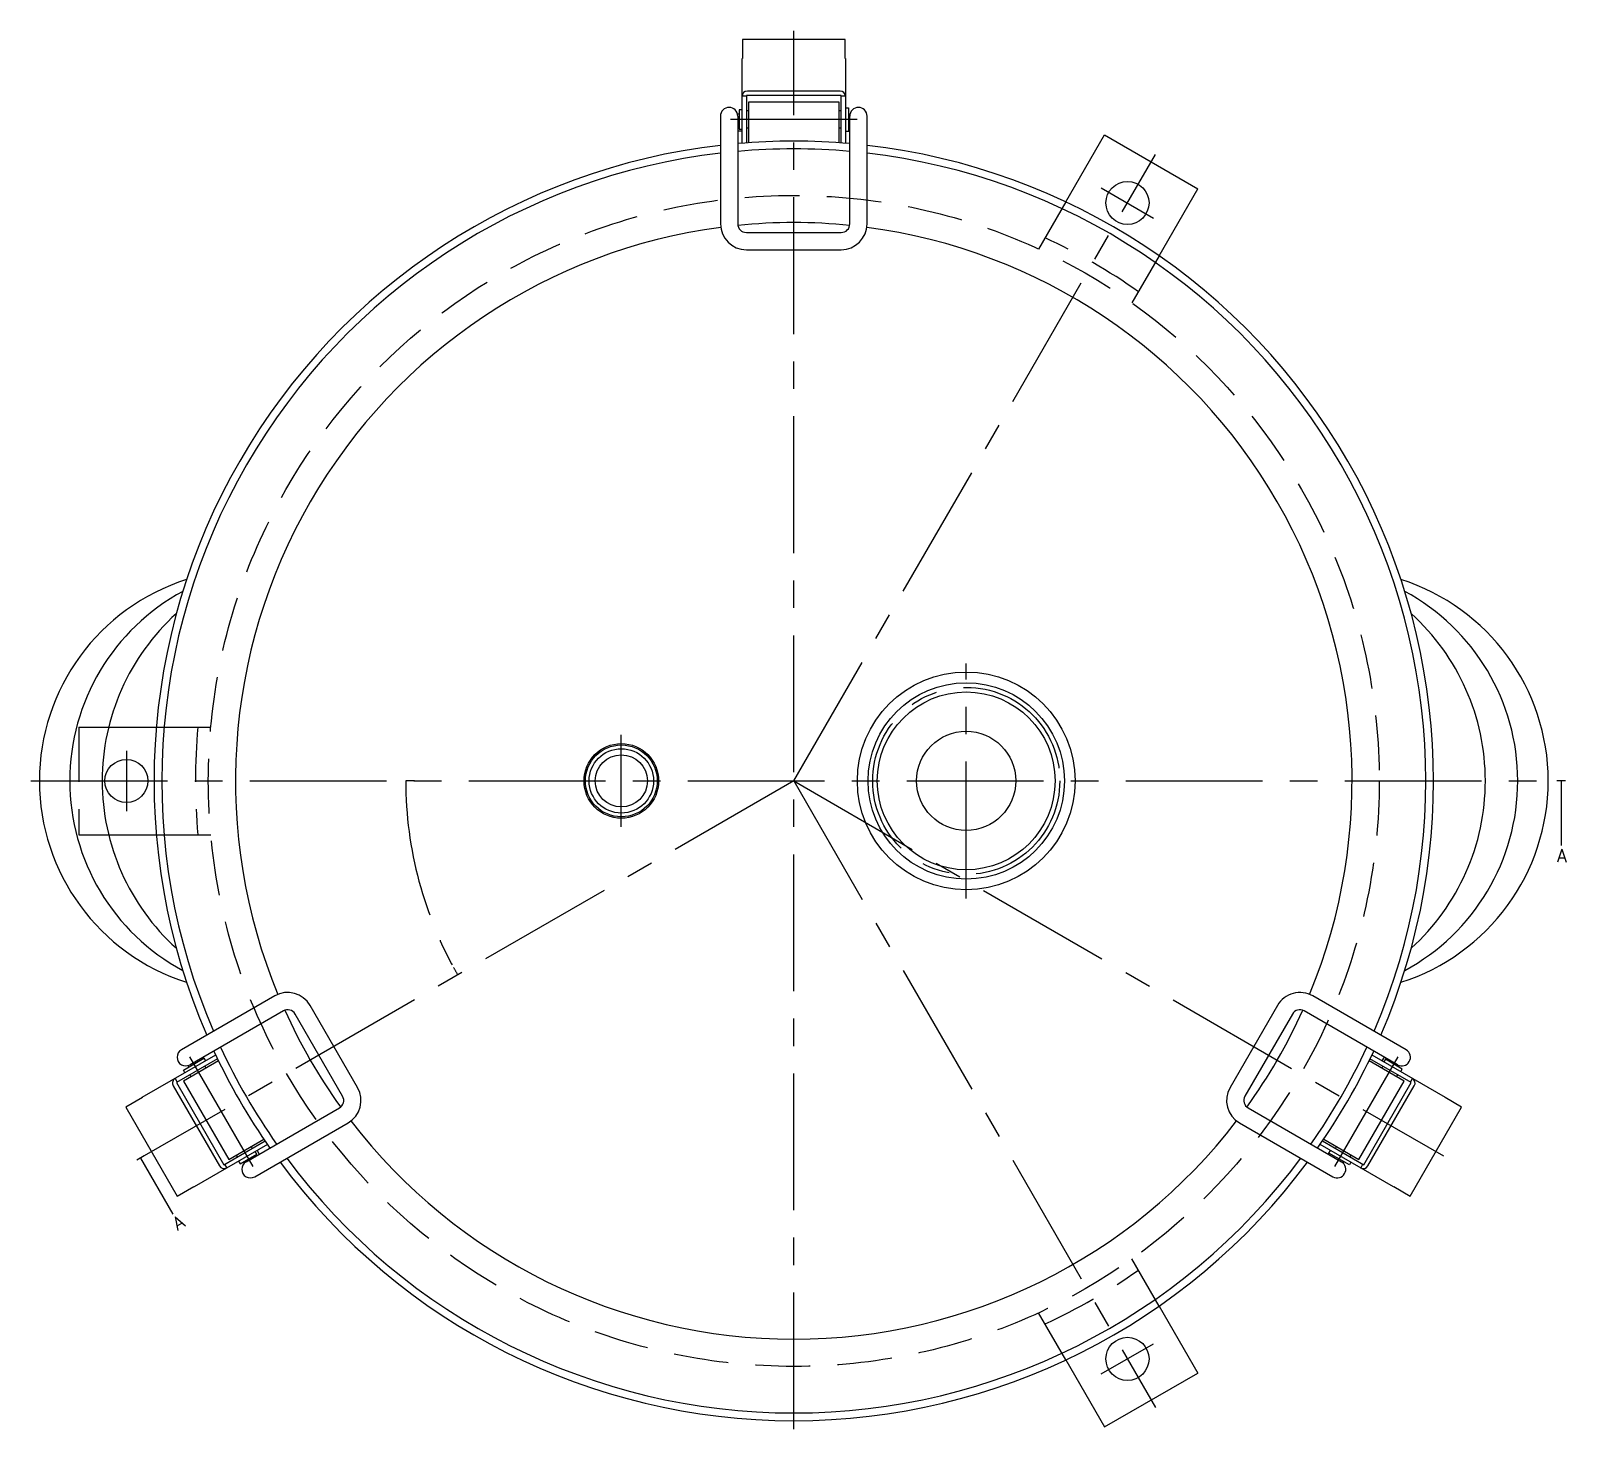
# Model space of a CAD drawing. Extents: x -197 to 653, y -754 to 174.
# Drawn here: x -177 to 179.2, y -150.4 to 174 of the extents above; entities that cross this region are included whole.
import ezdxf

# ---------------------------------------------------------------- set-up
doc = ezdxf.new("R2010")
doc.units = 0
doc.linetypes.add('CENTER', pattern=[50.8, 31.75, -6.35, 6.35, -6.35])
doc.linetypes.add('DASHED', pattern=[19.05, 12.7, -6.35])
doc.layers.get('0').update_dxf_attribs({"linetype": 'CONTINUOUS'})
doc.layers.add('CENTER', color=1, linetype='CONTINUOUS')
doc.styles.get("Standard").update_dxf_attribs({"font": 'txt.shx', "height": 3, "bigfont": 'bigfont.shx'})

msp = doc.modelspace()

# ---------------------------------------------------------------- linework, layer by layer
at = {"color": 7, "linetype": 'CONTINUOUS'}
for p, q in [((11.9, 172), (-11.9, 172)), ((-11.9, 172), (-11.9, 167.56)), ((11.9, 167.56), (11.9, 172)), ((-12, 147.9), (-12, 167.56)), ((-11.9, 167.56), (-12, 167.56)), ((12, 167.56), (11.9, 167.56)), ((12, 167.56), (12, 147.9)), ((-11, 158.8), (-12, 158.8)), ((11, 159), (-11, 159)), ((-11, 159), (-11, 147.98)), ((10.75, 160), (-10.75, 160)), ((10.5, 157.4), (-10.5, 157.4)), ((-10.5, 157.4), (-10.5, 148.02)), ((10.5, 148.02), (10.5, 157.4)), ((11, 147.98), (11, 159)), ((12, 158.8), (11, 158.8)), ((-17, 154.2), (-17, 129.2)), ((-12.7, 154.68), (-13.06, 154.68)), ((-13, 154.2), (-13, 129.2)), ((-12, 155.65), (-12.7, 155.65)), ((-12.7, 155.65), (-12.7, 151.15)), ((-10.5, 155.4), (-11, 155.4)), ((11, 155.4), (10.5, 155.4)), ((12, 156.15), (12.7, 156.15)), ((12.7, 156.15), (12.7, 150.65)), ((12.7, 154.68), (13.06, 154.68)), ((13, 129.2), (13, 154.2)), ((17, 129.2), (17, 154.2)), ((-12, 150.68), (-13, 150.68)), ((-12.7, 151.15), (-12, 151.15)), ((-10.5, 151.4), (-11, 151.4)), ((11, 151.4), (10.5, 151.4)), ((12.7, 150.65), (12, 150.65)), ((12.7, 150.68), (13, 150.68)), ((63.1, 134.3), (72.07, 149.84)), ((72.07, 149.84), (93.73, 137.34)), ((84.76, 121.8), (93.73, 137.34)), ((-11, 127.2), (11, 127.2)), ((-11, 123.2), (11, 123.2)), ((-158.91, 12.5), (-147.86, 12.5)), ((-158.91, -12.5), (-147.86, -12.5)), ((-120.39, -49.88), (-142.04, -62.38)), ((-118.39, -53.34), (-140.04, -65.84)), ((-101.19, -71.13), (-112.19, -52.07)), ((112.19, -52.07), (101.19, -71.13)), ((140.04, -65.84), (118.39, -53.34)), ((142.04, -62.38), (120.39, -49.88)), ((-104.66, -73.13), (-115.66, -54.07)), ((115.66, -54.07), (104.66, -73.13)), ((-151.11, -73.39), (-134.09, -63.56)), ((-136.84, -64.34), (-136.99, -64.08)), ((134.09, -63.56), (151.11, -73.39)), ((136.49, -64.95), (136.99, -64.08)), ((-133.65, -64.46), (-143.2, -69.97)), ((-141.58, -67.08), (-136.82, -64.33)), ((-141.23, -67.68), (-141.58, -67.08)), ((-133.44, -64.91), (-141.56, -69.61)), ((-140.31, -66.34), (-140.49, -66.03)), ((-136.82, -64.33), (-136.47, -64.93)), ((-136.62, -66.17), (-136.37, -66.61)), ((141.56, -69.61), (133.44, -64.91)), ((143.2, -69.97), (133.65, -64.46)), ((136.37, -66.61), (136.62, -66.17)), ((137.25, -64.58), (136.9, -65.18)), ((141.15, -66.83), (137.25, -64.58)), ((140.31, -66.34), (140.49, -66.03)), ((140.8, -67.43), (141.15, -66.83)), ((-143.94, -70.69), (-133.19, -89.31)), ((-143.52, -69.01), (-143.02, -69.87)), ((-143.2, -69.97), (-132.2, -89.03)), ((-141.56, -69.61), (-131.06, -87.79)), ((-140.08, -68.17), (-139.83, -68.61)), ((131.06, -87.79), (141.56, -69.61)), ((132.2, -89.03), (143.2, -69.97)), ((133.19, -89.31), (143.94, -70.69)), ((139.83, -68.61), (140.08, -68.17)), ((143.02, -69.87), (143.52, -69.01)), ((-151.06, -73.47), (-154.91, -75.69)), ((-151.11, -73.39), (-151.06, -73.47)), ((151.06, -73.47), (151.11, -73.39)), ((154.91, -75.69), (151.06, -73.47)), ((-154.91, -75.69), (-143.01, -96.31)), ((-127.04, -88.36), (-105.39, -75.86)), ((105.39, -75.86), (127.04, -88.36)), ((143.01, -96.31), (154.91, -75.69)), ((-125.04, -91.82), (-103.39, -79.32)), ((103.39, -79.32), (125.04, -91.82)), ((-122.09, -84.34), (-139.11, -94.17)), ((-132.2, -89.03), (-122.65, -83.52)), ((-131.06, -87.79), (-122.94, -83.1)), ((-125.87, -84.79), (-125.62, -85.23)), ((139.11, -94.17), (122.09, -84.34)), ((122.65, -83.52), (132.2, -89.03)), ((122.94, -83.1), (131.06, -87.79)), ((125.62, -85.23), (125.87, -84.79)), ((-132.02, -88.93), (-131.52, -89.79)), ((-129.33, -86.79), (-129.08, -87.23)), ((-128.8, -88.22), (-128.45, -88.82)), ((-128.45, -88.82), (-124.55, -86.57)), ((-127.61, -88.34), (-127.43, -88.65)), ((-124.55, -86.57), (-124.9, -85.97)), ((-124.49, -85.73), (-123.99, -86.6)), ((124.14, -86.34), (123.99, -86.6)), ((124.12, -86.32), (124.47, -85.72)), ((128.88, -89.07), (124.12, -86.32)), ((127.61, -88.34), (127.43, -88.65)), ((129.23, -88.47), (128.88, -89.07)), ((129.08, -87.23), (129.33, -86.79)), ((131.52, -89.79), (132.02, -88.93)), ((-143.01, -96.31), (-139.16, -94.09)), ((-139.16, -94.09), (-139.11, -94.17)), ((139.11, -94.17), (139.16, -94.09)), ((139.16, -94.09), (143.01, -96.31)), ((84.76, -121.8), (93.73, -137.34)), ((63.1, -134.3), (72.07, -149.84)), ((72.07, -149.84), (93.73, -137.34))]:
    msp.add_line(p, q, dxfattribs=at)
at = {"color": 3, "linetype": 'DASHED'}
for p, q in [((63.1, 134.3), (56.79, 123.36)), ((84.76, 121.8), (78.44, 110.86)), ((-165.8, 12.5), (-165.8, -12.5)), ((-165.8, 12.5), (-158.91, 12.5)), ((-147.86, 12.5), (-135.22, 12.5)), ((-165.8, -12.5), (-158.91, -12.5)), ((-147.86, -12.5), (-135.22, -12.5)), ((84.76, -121.8), (78.44, -110.86)), ((63.1, -134.3), (56.79, -123.36))]:
    msp.add_line(p, q, dxfattribs=at)
at = {"color": 7}
for points in [[(178, 0, 0), (178, -15.01, 0)], [(-151.55, -87.5, 0), (-144.05, -100.5, 0)]]:
    msp.add_polyline3d(points, dxfattribs=at)
at = {"color": 7, "linetype": 'CONTINUOUS'}
for centre, radius in [((77.4, 134.06), 5), ((40, 0), 25.25), ((40, 0), 22.78), ((40, 0), 20.62), ((40, 0), 11.5), ((-40, 0), 8.65), ((-40, 0), 8.33), ((-154.8, 0), 5), ((-40, 0), 6.05), ((77.4, -134.06), 5)]:
    msp.add_circle(centre, radius, dxfattribs=at)
at = {"color": 3, "linetype": 'DASHED'}
msp.add_circle((0, 0), 135.8, dxfattribs=at)
at = {"color": 3, "linetype": 'CONTINUOUS'}
msp.add_circle((-40, 0), 7.47, dxfattribs=at)
at = {"color": 7, "linetype": 'CONTINUOUS'}
for centre, radius, start, end in [((-10.75, 158.75), 1.25, 90, 180), ((10.75, 158.75), 1.25, 0, 90), ((-15, 154.2), 2, 360, 180), ((15, 154.2), 2, 0, 180), ((0, 0), 148.39, 96.5785, 203.4215), ((0, 0), 148.39, 84.974, 95.026), ((0, 0), 146.6, 84.9124, 95.0876), ((0, 0), 148.39, 336.5785, 83.4215), ((0, 0), 146.6, 96.6592, 203.3408), ((0, 0), 146.6, 336.6592, 83.3408), ((0, 0), 129.5, 97.5185, 202.4815), ((-11, 129.2), 6, 180, 270), ((-11, 129.2), 2, 180, 270), ((0, 0), 129.5, 84.2524, 95.7476), ((11, 129.2), 2, 270, 0), ((11, 129.2), 6, 270, 0), ((0, 0), 129.5, 337.5185, 82.4815), ((-125.99, 0), 49.01, 107.6443, 252.3557), ((125.99, 0), 49.01, 287.6443, 72.3557), ((-117.96, 0), 49.98, 118.3914, 241.6086), ((117.96, 0), 49.98, 298.3914, 61.6086), ((-108.03, 0), 52.39, 132.1966, 227.8034), ((108.03, 0), 52.39, 312.1966, 47.8034), ((-117.39, -55.07), 6, 30, 120), ((117.39, -55.07), 6, 60, 150), ((-117.39, -55.07), 2, 30, 120), ((0, 0), 129.5, 204.2524, 215.7476), ((0, 0), 129.5, 324.2524, 335.7476), ((117.39, -55.07), 2, 60, 150), ((-141.04, -64.11), 2, 120, 300), ((0, 0), 148.39, 204.974, 215.026), ((0, 0), 146.6, 204.9124, 215.0876), ((0, 0), 146.6, 324.9124, 335.0876), ((0, 0), 148.39, 324.974, 335.026), ((141.04, -64.11), 2, 240, 60), ((-142.86, -70.07), 1.25, 120, 210), ((-106.39, -74.13), 6, 300, 30), ((106.39, -74.13), 6, 150, 240), ((142.86, -70.07), 1.25, 330, 60), ((-106.39, -74.13), 2, 300, 30), ((106.39, -74.13), 2, 150, 240), ((0, 0), 129.5, 217.5185, 322.4815), ((-126.04, -90.09), 2, 120, 300), ((0, 0), 148.39, 216.5785, 323.4215), ((0, 0), 146.6, 216.6592, 323.3408), ((126.04, -90.09), 2, 240, 60), ((-132.11, -88.68), 1.25, 210, 300), ((132.11, -88.68), 1.25, 240, 330)]:
    msp.add_arc(centre, radius, start, end, dxfattribs=at)
at = {"color": 3, "linetype": 'DASHED'}
for start, end in [(54.8331, 65.1669), (174.8331, 185.1669), (294.8331, 305.1669)]:
    msp.add_arc((0, 0), 138.8, start, end, dxfattribs=at)
at = {"layer": 'CENTER', "color": 1, "linetype": 'CENTER'}
for p, q in [((0, -150.39), (0, 174)), ((14.7, 153.4), (-14.7, 153.4)), ((0, 0), (83.9, 145.32)), ((71.34, 137.56), (83.46, 130.56)), ((40, -27.25), (40, 27.25)), ((-40, -10.65), (-40, 10.65)), ((-154.8, 7), (-154.8, -7)), ((-177, 0), (177, 0)), ((0, 0), (-150.69, -87)), ((0, 0), (150.69, -87)), ((0, 0), (83.9, -145.32)), ((179, 0), (177, 0)), ((-88, 0), (-90, 0)), ((-77.94, -45), (-79.67, -46)), ((-140.2, -63.97), (-125.5, -89.43)), ((125.5, -89.43), (140.2, -63.97)), ((-150.69, -87), (-152.42, -88)), ((71.34, -137.56), (83.46, -130.56))]:
    msp.add_line(p, q, dxfattribs=at)
msp.add_circle((40, 0), 21.7, dxfattribs=at)
for start, end in [(180, 210), (180, 181.2733), (208.7267, 210)]:
    msp.add_arc((0, 0), 90, start, end, dxfattribs=at)

# ---------------------------------------------------------------- texts
at = {"color": 137, "linetype": 'CONTINUOUS'}
msp.add_text('A', height=3, dxfattribs=at).set_placement((177.01, -18.85))
msp.add_text('A', height=3, rotation=30, dxfattribs=at).set_placement((-142.99, -104.32))

doc.saveas('drawing.dxf')
